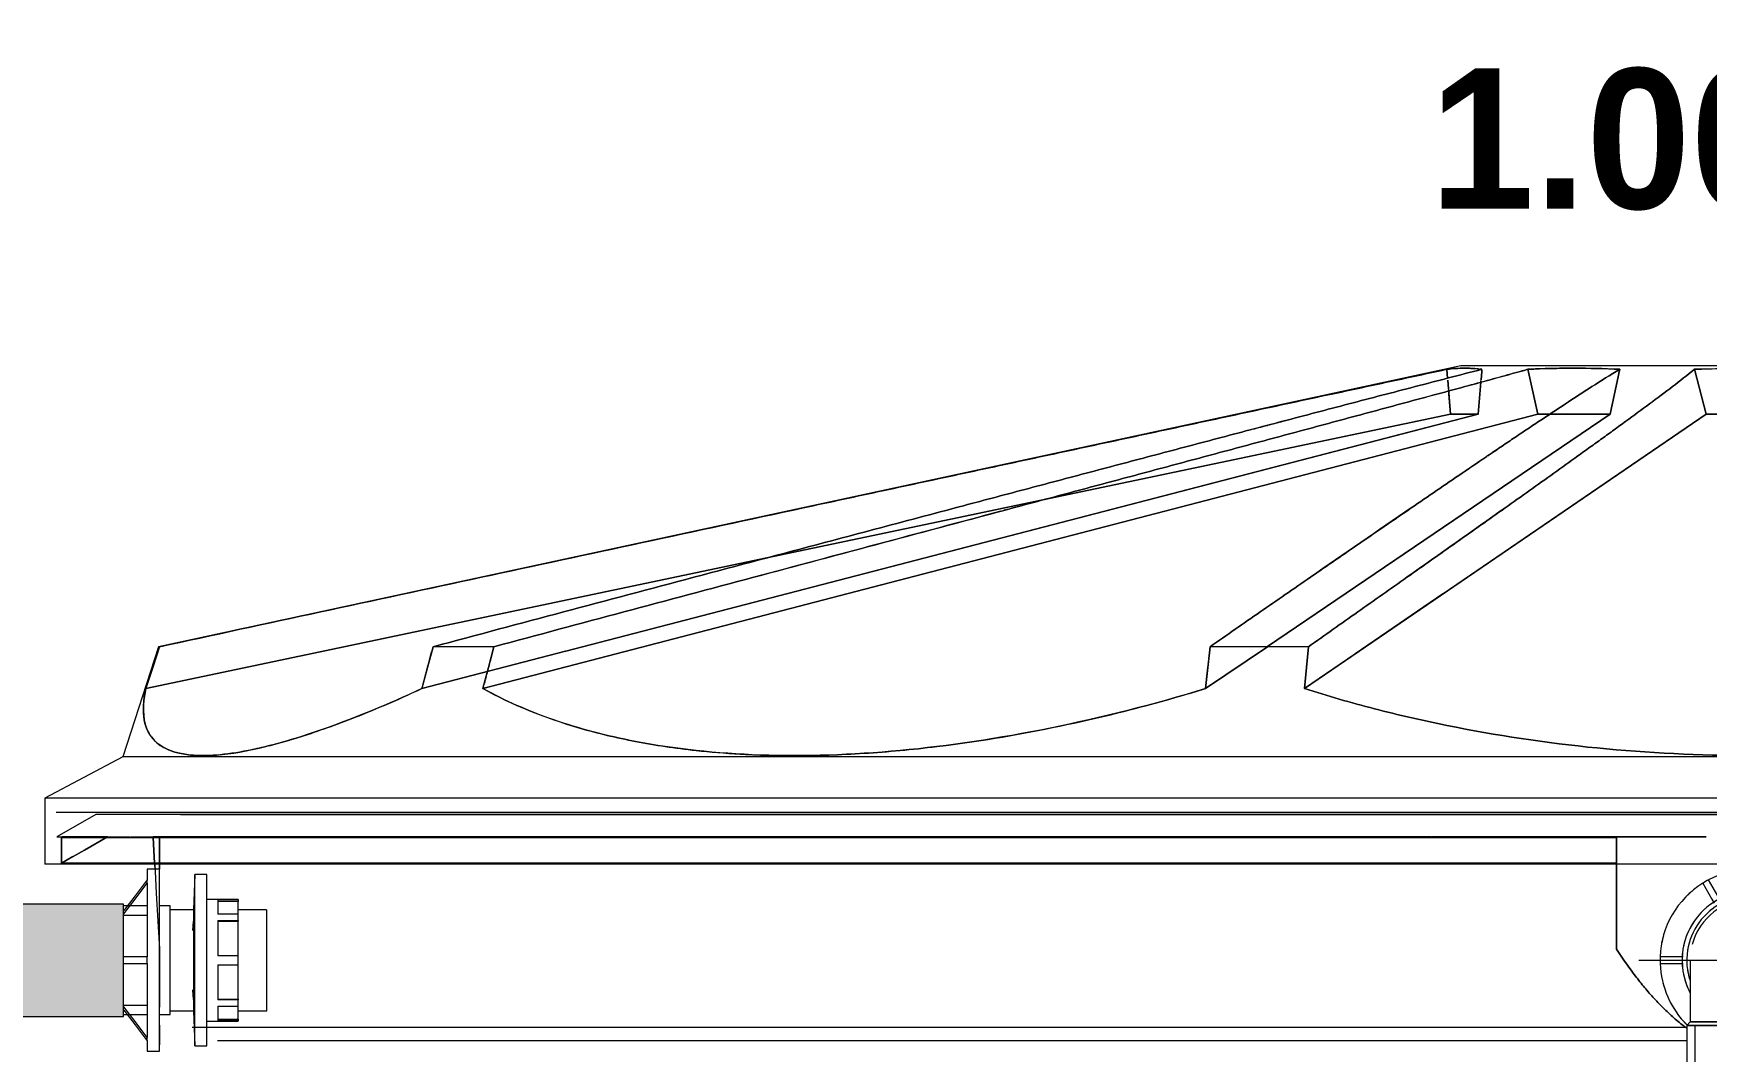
# Model space of a CAD drawing. Header units: metres. Extents: x -0.9 to 62, y -37.3 to 60.
# Drawn here: x 28.898 to 29.643, y 4.464 to 4.918 of the extents above; entities that cross this region are included whole.
import ezdxf

# ---------------------------------------------------------------- set-up
doc = ezdxf.new("R2010")
doc.units = ezdxf.units.M
for name, color, linetype, lineweight in [('G-ANNO-TEXT', 7, 'Continuous', 5), ('P-PIPE', 7, 'Continuous', 5), ('P-PIPE-CNTR', 7, 'Continuous', 5), ('P-SANR-FIXT', 7, 'Continuous', 5)]:
    doc.layers.add(name, color=color, linetype=linetype, lineweight=lineweight)
doc.styles.add('Century Gothic_B_1', font='GOTHICB.TTF', dxfattribs={"height": 0.0625})

# ---------------------------------------------------------------- blocks, each defined once
blk = doc.blocks.new('Joelho 45_90 - Agua Fria_Soldavel - MEP - Tigre - Standard-2081496-CC')
at = {"layer": 'P-PIPE'}
for p, q in [((58.24768, 4.4776), (58.24618, 4.4759)), ((58.24618, 4.4759), (58.27483, 4.4759)), ((58.24618, 4.4759), (58.24618, 4.4559)), ((58.27483, 4.4759), (58.24618, 4.4759)), ((58.27483, 4.4776), (58.24768, 4.4776)), ((58.24768, 4.4776), (58.27483, 4.4776)), ((58.30198, 4.4776), (58.27483, 4.4776)), ((58.27483, 4.4776), (58.30198, 4.4776)), ((58.27483, 4.4759), (58.30348, 4.4759)), ((58.30348, 4.4759), (58.27483, 4.4759)), ((58.30348, 4.4759), (58.30198, 4.4776)), ((58.30348, 4.4559), (58.30348, 4.4759)), ((58.24618, 4.4559), (58.24408, 4.4529)), ((58.24408, 4.4529), (58.24408, 4.4454)), ((58.24408, 4.4529), (58.27483, 4.4529)), ((58.24618, 4.4559), (58.27483, 4.4559)), ((58.27483, 4.4559), (58.30348, 4.4559)), ((58.27483, 4.4529), (58.30558, 4.4529)), ((58.30558, 4.4529), (58.30348, 4.4559)), ((58.30558, 4.4454), (58.30558, 4.4529)), ((58.24408, 4.4454), (58.27483, 4.4454)), ((58.27483, 4.4454), (58.30558, 4.4454))]:
    blk.add_line(p, q, dxfattribs=at)
at = {"layer": 'P-PIPE', "flags": 128}
for points in [[(58.24768, 4.505), (58.24768, 4.50305), (58.24768, 4.49746), (58.24768, 4.48905), (58.24768, 4.479), (58.24768, 4.4776)], [(58.30198, 4.4776), (58.30198, 4.48776), (58.30198, 4.49647), (58.30198, 4.50249), (58.30198, 4.50496), (58.30198, 4.505)]]:
    blk.add_lwpolyline(points, dxfattribs=at)
at = {"layer": 'P-PIPE'}
for radius, start, end in [(0.03075, 90, 207.47489), (0.02865, 90, 198.44896), (0.02865, 90, 198.44896), (0.02715, 90, 165), (0.02715, 90, 165), (0.03075, 113.3065, 126.68327), (0.02865, 107.9767, 113.35378), (0.03075, 90, 108.01852), (0.03075, 332.69357, 90), (0.03075, 71.98148, 90), (0.02865, 341.5844, 90), (0.02865, 341.5844, 90), (0.02715, 45.16211, 90), (0.02715, 45.16211, 90), (0.02865, 66.64622, 72.0233), (0.03075, 53.31673, 66.6935), (0.03075, 131.97351, 168.02056), (0.02865, 126.6457, 132.02157), (0.02865, 47.97843, 53.3543), (0.02715, 15, 45), (0.02715, 15, 45), (0.03075, 11.97944, 48.02649), (0.02865, 167.97496, 173.35326), (0.02865, 6.64674, 12.02504), (0.03075, 173.30854, 186.68532), (0.02865, 186.64518, 192.01984), (0.02865, 347.98016, 353.35482), (0.03075, 353.31468, 6.69146), (0.03075, 191.97499, 207.73555), (0.03075, 332.73591, 348.02501)]:
    blk.add_arc((58.27483, 4.505), radius, start, end, dxfattribs=at)
blk = doc.blocks.new('Caixa d_água de polietileno 1000 a 5000 Litros - Fortlev - 1000 L-3723394-CC')
at = {"layer": 'P-SANR-FIXT', "color": 8, "true_color": 0x808080}
for p, q in [((58.14555, 4.77), (57.56548, 4.64478)), ((58.27483, 4.77), (58.14555, 4.77)), ((58.15769, 4.77), (58.14644, 4.77)), ((58.15907, 4.77), (58.15851, 4.77)), ((58.18896, 4.77), (58.18707, 4.77)), ((58.19529, 4.77), (58.18943, 4.77)), ((58.20513, 4.77), (58.19609, 4.77)), ((58.13931, 4.7684), (58.13964, 4.76443)), ((58.17545, 4.76841), (58.17978, 4.74846)), ((58.24956, 4.76841), (58.2549, 4.74846)), ((57.70996, 4.62611), (58.17978, 4.74846)), ((58.0759, 4.62611), (58.2549, 4.74846)), ((58.17978, 4.74846), (58.18529, 4.74846)), ((58.2549, 4.74846), (58.29477, 4.74846)), ((57.55978, 4.62611), (57.83641, 4.68434)), ((57.56548, 4.64478), (57.54952, 4.59567)), ((57.56585, 4.64478), (57.56548, 4.64478)), ((57.7148, 4.64478), (57.68771, 4.64478)), ((58.07767, 4.64478), (58.03383, 4.64478)), ((57.54952, 4.59567), (57.51483, 4.57723)), ((58.27483, 4.59567), (57.54952, 4.59567)), ((57.51483, 4.57723), (57.51483, 4.54785)), ((58.27483, 4.57723), (57.51483, 4.57723)), ((57.5375, 4.57), (57.52018, 4.56)), ((58.27483, 4.54785), (57.51483, 4.54785))]:
    blk.add_line(p, q, dxfattribs=at)
at = {"layer": 'P-SANR-FIXT', "color": 254, "true_color": 0xd2d2d2}
for p, q in [((58.14644, 4.77), (58.14555, 4.77)), ((58.17638, 4.77), (58.15964, 4.77)), ((58.18432, 4.77), (58.17652, 4.77)), ((58.18569, 4.77), (58.18523, 4.77)), ((58.18707, 4.77), (58.18615, 4.77)), ((58.18943, 4.77), (58.18896, 4.77)), ((58.19579, 4.77), (58.19529, 4.77)), ((58.20567, 4.77), (58.20513, 4.77)), ((58.20837, 4.77), (58.20782, 4.77)), ((58.21001, 4.77), (58.20891, 4.77)), ((58.21277, 4.77), (58.21222, 4.77)), ((58.21389, 4.77), (58.21333, 4.77)), ((58.21557, 4.77), (58.21501, 4.77)), ((58.2742, 4.77), (58.21577, 4.77)), ((58.13971, 4.7636), (58.14096, 4.74846)), ((58.15328, 4.74846), (58.15446, 4.7627)), ((58.15448, 4.763), (58.15452, 4.76346)), ((58.15454, 4.76373), (58.15485, 4.76744)), ((58.15487, 4.76764), (58.15491, 4.76814)), ((58.21203, 4.74846), (58.21578, 4.76575)), ((58.21578, 4.76578), (58.21613, 4.76737)), ((58.21618, 4.7676), (58.21635, 4.76841)), ((58.15328, 4.74846), (57.74683, 4.64277)), ((57.83641, 4.68434), (58.14096, 4.74846)), ((58.21203, 4.74846), (58.0594, 4.64482)), ((58.14096, 4.74846), (58.15328, 4.74846)), ((58.18529, 4.74846), (58.21203, 4.74846)), ((58.05935, 4.64478), (58.03184, 4.62611)), ((57.74665, 4.64273), (57.68273, 4.62611)), ((57.59169, 4.5709), (57.51983, 4.5709)), ((58.27483, 4.57), (57.5375, 4.57)), ((58.27483, 4.5709), (57.59183, 4.5709)), ((58.27483, 4.5709), (57.59183, 4.5709)), ((57.52018, 4.56), (57.52257, 4.56)), ((57.52222, 4.5598), (57.52222, 4.54825)), ((57.52222, 4.5598), (57.97712, 4.5598)), ((57.97723, 4.5598), (58.21483, 4.5598)), ((58.21483, 4.56), (58.25487, 4.56)), ((58.21483, 4.55544), (58.21483, 4.5598)), ((58.21483, 4.54825), (58.21483, 4.55522)), ((57.51979, 4.54785), (57.51483, 4.54785)), ((57.56348, 4.54785), (57.51983, 4.54785)), ((57.5271, 4.54825), (57.52222, 4.54825)), ((57.5377, 4.54825), (57.52721, 4.54825)), ((57.55164, 4.54825), (57.53783, 4.54825)), ((58.27483, 4.54785), (57.53871, 4.54785)), ((57.56694, 4.54825), (57.55186, 4.54825)), ((57.5637, 4.54825), (57.56372, 4.54785)), ((57.56386, 4.54548), (57.56372, 4.54785)), ((57.56583, 4.54785), (57.56583, 4.54555)), ((57.56583, 4.50995), (57.56583, 4.54785)), ((57.58636, 4.54825), (57.56717, 4.54825)), ((58.21483, 4.54825), (57.5866, 4.54825)), ((58.21483, 4.54785), (58.21483, 4.54825)), ((58.21483, 4.54785), (58.21483, 4.50995)), ((58.22942, 4.47503), (57.58043, 4.47503)), ((58.22942, 4.47503), (57.58684, 4.47503)), ((58.24619, 4.47503), (58.22957, 4.47503)), ((58.24619, 4.47503), (58.22957, 4.47503)), ((58.24632, 4.46905), (57.59173, 4.46905))]:
    blk.add_line(p, q, dxfattribs=at)
at = {"layer": 'P-SANR-FIXT', "color": 7, "true_color": 0xefefef}
for p, q in [((58.13964, 4.76443), (58.13931, 4.7684)), ((58.15446, 4.7627), (58.15328, 4.74846)), ((58.15452, 4.76346), (58.15448, 4.763)), ((58.15485, 4.76744), (58.15454, 4.76373)), ((58.15491, 4.76814), (58.15487, 4.76764)), ((58.17978, 4.74846), (58.17545, 4.76841)), ((58.21578, 4.76575), (58.21203, 4.74846)), ((58.21613, 4.76737), (58.21578, 4.76578)), ((58.21635, 4.76841), (58.21618, 4.7676)), ((58.2549, 4.74846), (58.24956, 4.76841)), ((58.17978, 4.74846), (57.70996, 4.62611)), ((58.0594, 4.64482), (58.21203, 4.74846)), ((58.12416, 4.74089), (58.15328, 4.74846)), ((58.2549, 4.74846), (58.13765, 4.66832)), ((58.18529, 4.74846), (58.17978, 4.74846)), ((58.29477, 4.74846), (58.2549, 4.74846)), ((57.74683, 4.64277), (58.12416, 4.74089)), ((57.83641, 4.68434), (57.55978, 4.62611)), ((58.13759, 4.66828), (58.0985, 4.64155)), ((57.56585, 4.64478), (57.56548, 4.64478)), ((57.68711, 4.64253), (57.68771, 4.64478)), ((58.03184, 4.62611), (58.05935, 4.64478)), ((58.03325, 4.63938), (58.03368, 4.6434)), ((58.03369, 4.64353), (58.03383, 4.64478)), ((58.07767, 4.64478), (58.05939, 4.64478)), ((58.07767, 4.64478), (58.07678, 4.63544)), ((57.68273, 4.62611), (57.74665, 4.64273)), ((57.6855, 4.6365), (57.68709, 4.64247)), ((58.03298, 4.63686), (58.03323, 4.63914)), ((58.09827, 4.6414), (58.0759, 4.62611)), ((58.03184, 4.62611), (58.03272, 4.63433)), ((58.07678, 4.63544), (58.0759, 4.62611)), ((57.68273, 4.62611), (57.68288, 4.62667)), ((57.71016, 4.62688), (57.70996, 4.62611)), ((57.56346, 4.59567), (57.54952, 4.59567)), ((57.58801, 4.59567), (57.56346, 4.59567)), ((57.58994, 4.59567), (57.58801, 4.59567)), ((57.60936, 4.59567), (57.5901, 4.59567)), ((57.6994, 4.59567), (57.60954, 4.59567)), ((58.21556, 4.59567), (57.6994, 4.59567)), ((58.2274, 4.59567), (58.21576, 4.59567)), ((58.27483, 4.59567), (58.2274, 4.59567)), ((57.5682, 4.57723), (57.51483, 4.57723)), ((58.27483, 4.57723), (57.5682, 4.57723)), ((57.54381, 4.57), (57.5375, 4.57)), ((57.57501, 4.57), (57.54381, 4.57)), ((57.57515, 4.57), (57.57661, 4.57)), ((57.57665, 4.57), (58.27483, 4.57)), ((57.57665, 4.57), (58.27483, 4.57)), ((57.52018, 4.56), (57.52257, 4.56)), ((57.5224, 4.5599), (57.52257, 4.56)), ((57.53337, 4.56), (57.52257, 4.56)), ((57.52257, 4.56), (57.53337, 4.56)), ((57.54263, 4.56), (57.53352, 4.56)), ((57.53352, 4.56), (57.54263, 4.56)), ((57.54263, 4.56), (57.54304, 4.56)), ((57.54263, 4.56), (57.54304, 4.56)), ((57.54321, 4.56), (57.5528, 4.56)), ((57.54321, 4.56), (57.54741, 4.56)), ((57.54741, 4.56), (57.55281, 4.56)), ((57.5531, 4.56), (57.56289, 4.56)), ((57.55311, 4.56), (57.64885, 4.56)), ((57.56777, 4.56), (57.56305, 4.56)), ((57.56306, 4.5598), (57.56322, 4.5569)), ((57.56323, 4.55677), (57.5637, 4.54825)), ((57.6105, 4.56), (57.56777, 4.56)), ((57.68924, 4.56), (57.6105, 4.56)), ((57.64888, 4.56), (57.70733, 4.56)), ((57.70736, 4.56), (57.68938, 4.56)), ((57.70754, 4.56), (57.78669, 4.56)), ((57.83209, 4.56), (57.70757, 4.56)), ((57.78669, 4.56), (58.21483, 4.56)), ((57.86559, 4.56), (57.83209, 4.56)), ((57.90048, 4.56), (57.86559, 4.56)), ((58.01233, 4.56), (57.90048, 4.56)), ((58.13224, 4.56), (58.01233, 4.56)), ((58.21483, 4.56), (58.13241, 4.56)), ((58.21483, 4.56), (58.25488, 4.56)), ((58.21483, 4.5598), (58.21483, 4.55544)), ((58.21483, 4.55544), (58.21483, 4.5598)), ((58.21483, 4.54825), (58.21483, 4.55522)), ((57.53871, 4.54785), (57.51979, 4.54785)), ((57.52732, 4.55119), (57.52222, 4.54825)), ((57.52222, 4.54825), (57.52732, 4.55119)), ((57.52395, 4.54825), (57.52222, 4.54825)), ((57.52802, 4.54825), (57.52734, 4.54825)), ((57.53032, 4.54825), (57.52812, 4.54825)), ((57.53826, 4.54825), (57.53506, 4.54825)), ((57.53937, 4.54825), (57.5384, 4.54825)), ((57.56344, 4.54785), (57.53871, 4.54785)), ((57.55086, 4.54825), (57.54545, 4.54825)), ((57.5634, 4.54825), (57.55848, 4.54825)), ((57.56372, 4.54785), (57.5637, 4.54825)), ((57.56786, 4.54785), (57.56552, 4.54785)), ((57.56583, 4.54825), (57.56583, 4.54785)), ((57.56583, 4.54785), (57.56583, 4.54825)), ((57.57622, 4.54785), (57.56795, 4.54785)), ((58.21483, 4.54825), (58.21483, 4.54785))]:
    blk.add_line(p, q, dxfattribs=at)
at = {"layer": 'P-SANR-FIXT', "color": 7, "true_color": 0xf9f9f9}
for p, q in [((58.14003, 4.75965), (58.13971, 4.7636)), ((58.14096, 4.74846), (58.14007, 4.75922)), ((58.14096, 4.74846), (57.83641, 4.68434)), ((58.15328, 4.74846), (58.14096, 4.74846)), ((58.18784, 4.74846), (58.18529, 4.74846)), ((58.20397, 4.74846), (58.18792, 4.74846)), ((58.21203, 4.74846), (58.20405, 4.74846)), ((57.57663, 4.57), (57.57501, 4.57)), ((57.78868, 4.57), (57.57665, 4.57)), ((58.17859, 4.57), (57.78868, 4.57)), ((58.27483, 4.57), (58.17859, 4.57)), ((57.52222, 4.5598), (57.5224, 4.5599)), ((57.52222, 4.54825), (57.52222, 4.5598)), ((57.56583, 4.56), (57.56305, 4.56)), ((57.56305, 4.56), (57.56583, 4.56)), ((57.56322, 4.5569), (57.56306, 4.5598)), ((57.5637, 4.54825), (57.56323, 4.55677)), ((57.56776, 4.56), (57.56554, 4.56)), ((57.56571, 4.56), (57.57562, 4.56)), ((57.56583, 4.5598), (57.56583, 4.54825)), ((57.56583, 4.54825), (57.56583, 4.5598)), ((57.57489, 4.56), (57.56777, 4.56)), ((57.57562, 4.56), (57.5749, 4.56)), ((58.21483, 4.5598), (58.21483, 4.55544)), ((58.21483, 4.55522), (58.21483, 4.54825)), ((57.52734, 4.54825), (57.52395, 4.54825)), ((57.53506, 4.54825), (57.53032, 4.54825)), ((57.54545, 4.54825), (57.53937, 4.54825)), ((57.55154, 4.54825), (57.55086, 4.54825)), ((57.55848, 4.54825), (57.55173, 4.54825)), ((57.56552, 4.54785), (57.56348, 4.54785)), ((57.5682, 4.54785), (57.56566, 4.54785)), ((57.57589, 4.54785), (57.56829, 4.54785)), ((57.57613, 4.54825), (57.57408, 4.54825)), ((57.59505, 4.54785), (57.57636, 4.54785)), ((57.62904, 4.54785), (57.59505, 4.54785)), ((57.72055, 4.54785), (57.62923, 4.54785)), ((57.72569, 4.54785), (57.72066, 4.54785)), ((57.75843, 4.54785), (57.72569, 4.54785)), ((57.79311, 4.54785), (57.75843, 4.54785)), ((57.86744, 4.54785), (57.79311, 4.54785)), ((58.07835, 4.54785), (57.86774, 4.54785)), ((58.12333, 4.54785), (58.07835, 4.54785)), ((58.16888, 4.54785), (58.12333, 4.54785)), ((58.18339, 4.54785), (58.16889, 4.54785)), ((58.21483, 4.54785), (58.18362, 4.54785)), ((58.21483, 4.50995), (58.21483, 4.54785)), ((58.27483, 4.54785), (58.21483, 4.54785))]:
    blk.add_line(p, q, dxfattribs=at)
at = {"layer": 'P-SANR-FIXT', "color": 7, "true_color": 0xfcfcfc}
for p, q in [((57.7148, 4.64478), (57.68771, 4.64478)), ((57.7148, 4.64478), (57.71437, 4.64311)), ((58.03973, 4.64478), (58.03383, 4.64478)), ((58.05933, 4.64478), (58.03983, 4.64478)), ((57.71326, 4.63883), (57.71288, 4.63737)), ((57.71431, 4.64289), (57.71328, 4.6389)), ((57.71049, 4.62816), (57.71042, 4.62787)), ((57.71071, 4.62898), (57.71058, 4.6285)), ((57.71092, 4.62979), (57.71079, 4.6293)), ((57.71115, 4.63068), (57.71101, 4.63015)), ((57.71137, 4.63153), (57.71118, 4.63082)), ((57.71178, 4.63313), (57.71153, 4.63218)), ((57.71192, 4.63365), (57.71184, 4.63334)), ((57.52301, 4.5598), (57.52604, 4.5598)), ((57.52607, 4.5598), (57.52705, 4.5598)), ((57.52812, 4.5598), (57.53402, 4.5598)), ((57.53559, 4.5598), (57.54284, 4.5598)), ((57.54477, 4.5598), (57.54643, 4.5598)), ((57.54697, 4.5598), (57.55412, 4.5598)), ((57.55766, 4.5598), (57.56276, 4.5598)), ((57.56289, 4.56), (57.56571, 4.56)), ((57.56554, 4.56), (57.56305, 4.56)), ((57.57562, 4.56), (57.57701, 4.56)), ((57.57684, 4.56), (57.57562, 4.56)), ((57.58095, 4.56), (57.57699, 4.56)), ((57.57716, 4.56), (57.58096, 4.56)), ((57.58099, 4.56), (57.58137, 4.56)), ((57.5814, 4.56), (57.58099, 4.56)), ((57.58142, 4.56), (57.59917, 4.56)), ((57.58442, 4.56), (57.58145, 4.56)), ((57.5963, 4.56), (57.58442, 4.56)), ((57.59926, 4.56), (57.59631, 4.56)), ((57.59924, 4.56), (57.62693, 4.56)), ((57.61049, 4.56), (57.59933, 4.56)), ((57.62696, 4.56), (57.6105, 4.56)), ((57.64564, 4.56), (57.62722, 4.56)), ((57.62739, 4.56), (57.6455, 4.56)), ((57.64569, 4.56), (57.64885, 4.56)), ((57.66646, 4.56), (57.64582, 4.56)), ((57.64887, 4.56), (57.68901, 4.56)), ((57.68923, 4.56), (57.66648, 4.56)), ((57.68914, 4.56), (57.70732, 4.56)), ((57.70735, 4.56), (57.68938, 4.56)), ((57.70753, 4.56), (58.0936, 4.56)), ((57.71427, 4.56), (57.70756, 4.56)), ((57.74109, 4.56), (57.71428, 4.56)), ((57.76973, 4.56), (57.7411, 4.56)), ((57.80009, 4.56), (57.76974, 4.56)), ((57.83208, 4.56), (57.8001, 4.56)), ((57.86558, 4.56), (57.83209, 4.56)), ((57.90047, 4.56), (57.86559, 4.56)), ((57.93665, 4.56), (57.90048, 4.56)), ((57.97398, 4.56), (57.93665, 4.56)), ((58.01233, 4.56), (57.97398, 4.56)), ((58.05158, 4.56), (58.01233, 4.56)), ((58.0916, 4.56), (58.05159, 4.56)), ((58.09362, 4.56), (58.0916, 4.56)), ((58.09383, 4.56), (58.13222, 4.56)), ((58.13224, 4.56), (58.09386, 4.56)), ((58.13239, 4.56), (58.13353, 4.56)), ((58.13355, 4.56), (58.13241, 4.56)), ((58.13374, 4.56), (58.21483, 4.56)), ((58.17336, 4.56), (58.13376, 4.56)), ((58.21483, 4.56), (58.17336, 4.56)), ((58.21483, 4.56), (58.25487, 4.56)), ((58.25488, 4.56), (58.21483, 4.56)), ((58.21483, 4.56), (58.24481, 4.56)), ((58.24481, 4.56), (58.25487, 4.56)), ((57.56537, 4.54825), (57.5634, 4.54825)), ((57.56566, 4.54785), (57.56344, 4.54785)), ((57.56774, 4.54825), (57.56554, 4.54825)), ((57.57408, 4.54825), (57.56805, 4.54825)), ((57.62919, 4.54785), (57.57605, 4.54785)), ((57.58205, 4.54825), (57.57613, 4.54825)), ((57.60158, 4.54825), (57.59222, 4.54825)), ((57.62335, 4.54825), (57.61283, 4.54825)), ((57.72071, 4.54785), (57.62939, 4.54785)), ((57.64721, 4.54825), (57.63583, 4.54825)), ((57.67385, 4.54825), (57.66128, 4.54825)), ((57.70239, 4.54825), (57.68874, 4.54825)), ((57.72049, 4.54825), (57.71833, 4.54825)), ((57.73336, 4.54825), (57.72061, 4.54825)), ((57.86747, 4.54785), (57.72082, 4.54785)), ((57.76555, 4.54825), (57.74952, 4.54825)), ((57.79996, 4.54825), (57.78359, 4.54825)), ((57.83608, 4.54825), (57.81824, 4.54825)), ((57.86725, 4.54825), (57.85599, 4.54825)), ((57.87378, 4.54825), (57.86745, 4.54825)), ((58.03998, 4.54785), (57.86777, 4.54785)), ((57.91292, 4.54825), (57.89455, 4.54825)), ((57.95336, 4.54825), (57.93461, 4.54825)), ((57.99501, 4.54825), (57.977, 4.54825)), ((58.03757, 4.54825), (58.01549, 4.54825)), ((58.16886, 4.54785), (58.03998, 4.54785)), ((58.08102, 4.54825), (58.06193, 4.54825)), ((58.12518, 4.54825), (58.10681, 4.54825)), ((58.16904, 4.54825), (58.1537, 4.54825)), ((58.18343, 4.54785), (58.16887, 4.54785)), ((58.21483, 4.54825), (58.17441, 4.54825)), ((58.27483, 4.54785), (58.18366, 4.54785)), ((58.21483, 4.54785), (58.21483, 4.54825)), ((58.21483, 4.54825), (58.21483, 4.54785)), ((58.21483, 4.54785), (58.21483, 4.54825))]:
    blk.add_line(p, q, dxfattribs=at)
at = {"layer": 'P-SANR-FIXT', "color": 7, "true_color": 0xfdfdfd}
for p, q in [((57.52248, 4.5598), (57.52301, 4.5598)), ((57.52705, 4.5598), (57.52812, 4.5598)), ((57.53402, 4.5598), (57.53439, 4.5598)), ((57.53447, 4.5598), (57.53559, 4.5598)), ((57.54284, 4.5598), (57.54477, 4.5598)), ((57.55431, 4.5598), (57.55766, 4.5598)), ((57.56553, 4.5598), (57.56749, 4.5598)), ((57.56754, 4.5598), (57.56798, 4.5598)), ((57.57316, 4.5598), (57.57473, 4.5598)), ((57.57475, 4.5598), (57.57552, 4.5598)), ((58.24481, 4.56), (58.21483, 4.56)), ((58.21483, 4.55544), (58.21483, 4.5598)), ((58.21483, 4.55544), (58.21483, 4.5598)), ((58.21483, 4.5598), (58.21483, 4.55544)), ((58.21483, 4.54825), (58.21483, 4.55522)), ((58.21483, 4.55522), (58.21483, 4.54825)), ((58.25488, 4.56), (58.24481, 4.56)), ((57.58676, 4.54825), (57.58205, 4.54825)), ((57.59222, 4.54825), (57.58704, 4.54825)), ((57.61283, 4.54825), (57.60158, 4.54825)), ((57.62566, 4.54825), (57.62335, 4.54825)), ((57.62927, 4.54825), (57.62595, 4.54825)), ((57.63583, 4.54825), (57.62945, 4.54825)), ((57.66128, 4.54825), (57.64721, 4.54825)), ((57.6884, 4.54825), (57.67385, 4.54825)), ((57.71833, 4.54825), (57.70239, 4.54825)), ((57.74097, 4.54825), (57.73336, 4.54825)), ((57.74952, 4.54825), (57.74119, 4.54825)), ((57.78359, 4.54825), (57.76555, 4.54825)), ((57.81824, 4.54825), (57.79996, 4.54825)), ((57.85599, 4.54825), (57.83608, 4.54825)), ((57.89455, 4.54825), (57.87378, 4.54825)), ((57.93461, 4.54825), (57.91292, 4.54825)), ((57.977, 4.54825), (57.95336, 4.54825)), ((58.01549, 4.54825), (57.99501, 4.54825)), ((58.06193, 4.54825), (58.03757, 4.54825)), ((58.08365, 4.54825), (58.08102, 4.54825)), ((58.09379, 4.54825), (58.08365, 4.54825)), ((58.10681, 4.54825), (58.094, 4.54825)), ((58.1537, 4.54825), (58.12518, 4.54825)), ((58.17045, 4.54825), (58.1691, 4.54825)), ((58.17422, 4.54825), (58.1707, 4.54825)), ((58.21483, 4.54825), (58.21483, 4.54785))]:
    blk.add_line(p, q, dxfattribs=at)
at = {"layer": 'P-SANR-FIXT', "color": 7, "true_color": 0xfefefe}
for p, q in [((57.56276, 4.5598), (57.56379, 4.5598)), ((57.564, 4.5598), (57.56553, 4.5598)), ((57.56798, 4.5598), (57.57316, 4.5598)), ((57.57552, 4.5598), (57.57607, 4.5598)), ((57.57631, 4.5598), (57.57681, 4.5598)), ((57.57696, 4.5598), (57.58071, 4.5598)), ((57.58092, 4.5598), (57.58419, 4.5598)), ((57.58419, 4.5598), (57.58914, 4.5598)), ((57.58935, 4.5598), (57.59109, 4.5598)), ((57.59122, 4.5598), (57.59602, 4.5598)), ((57.59605, 4.5598), (57.60309, 4.5598)), ((57.60309, 4.5598), (57.61042, 4.5598)), ((57.61045, 4.5598), (57.61178, 4.5598)), ((57.61178, 4.5598), (57.623, 4.5598)), ((57.623, 4.5598), (57.62678, 4.5598)), ((57.6273, 4.5598), (57.63479, 4.5598)), ((57.63479, 4.5598), (57.64537, 4.5598)), ((57.64554, 4.5598), (57.64758, 4.5598)), ((57.64758, 4.5598), (57.64876, 4.5598)), ((57.64885, 4.5598), (57.65983, 4.5598)), ((57.65983, 4.5598), (57.66621, 4.5598)), ((57.66625, 4.5598), (57.6737, 4.5598)), ((57.6737, 4.5598), (57.682, 4.5598)), ((57.682, 4.5598), (57.68784, 4.5598)), ((57.68784, 4.5598), (57.68905, 4.5598)), ((57.68923, 4.5598), (57.70212, 4.5598)), ((57.70212, 4.5598), (57.71029, 4.5598)), ((57.71051, 4.5598), (57.71417, 4.5598)), ((57.71423, 4.5598), (57.71718, 4.5598)), ((57.71718, 4.5598), (57.73271, 4.5598)), ((57.73271, 4.5598), (57.74084, 4.5598)), ((57.74116, 4.5598), (57.74904, 4.5598)), ((57.74904, 4.5598), (57.76534, 4.5598)), ((57.76534, 4.5598), (57.77328, 4.5598)), ((57.77328, 4.5598), (57.78388, 4.5598)), ((57.78388, 4.5598), (57.78554, 4.5598)), ((57.78573, 4.5598), (57.79991, 4.5598)), ((57.79998, 4.5598), (57.81925, 4.5598)), ((57.81933, 4.5598), (57.83188, 4.5598)), ((57.83195, 4.5598), (57.83664, 4.5598)), ((57.83664, 4.5598), (57.84298, 4.5598)), ((57.84298, 4.5598), (57.85608, 4.5598)), ((57.85608, 4.5598), (57.86537, 4.5598)), ((57.86545, 4.5598), (57.87467, 4.5598)), ((57.87467, 4.5598), (57.89184, 4.5598)), ((57.89184, 4.5598), (57.90028, 4.5598)), ((57.90036, 4.5598), (57.91411, 4.5598)), ((57.91411, 4.5598), (57.93379, 4.5598)), ((57.93379, 4.5598), (57.93648, 4.5598)), ((57.93656, 4.5598), (57.95481, 4.5598)), ((57.95481, 4.5598), (57.96533, 4.5598)), ((57.96555, 4.5598), (57.97127, 4.5598)), ((57.97127, 4.5598), (57.97384, 4.5598)), ((57.97392, 4.5598), (57.977, 4.5598)), ((57.9771, 4.5598), (57.99664, 4.5598)), ((57.99664, 4.5598), (58.00723, 4.5598)), ((58.00723, 4.5598), (58.01223, 4.5598)), ((58.01232, 4.5598), (58.03997, 4.5598)), ((58.03997, 4.5598), (58.04104, 4.5598)), ((58.04104, 4.5598), (58.0455, 4.5598)), ((58.04551, 4.5598), (58.05152, 4.5598)), ((58.05161, 4.5598), (58.09379, 4.5598)), ((58.09384, 4.5598), (58.1134, 4.5598)), ((58.1134, 4.5598), (58.12798, 4.5598)), ((58.12798, 4.5598), (58.13215, 4.5598)), ((58.1324, 4.5598), (58.13359, 4.5598)), ((58.13366, 4.5598), (58.16036, 4.5598)), ((58.16036, 4.5598), (58.17202, 4.5598)), ((58.17202, 4.5598), (58.17329, 4.5598)), ((58.17369, 4.5598), (58.21483, 4.5598)), ((58.21483, 4.5598), (58.21483, 4.55544)), ((58.21483, 4.55544), (58.21483, 4.5598)), ((58.21483, 4.5598), (58.21483, 4.55544)), ((58.21483, 4.55522), (58.21483, 4.54825)), ((58.21483, 4.54825), (58.21483, 4.55522)), ((58.21483, 4.55522), (58.21483, 4.54825))]:
    blk.add_line(p, q, dxfattribs=at)
at = {"layer": 'P-SANR-FIXT', "color": 8, "true_color": 0x808080, "flags": 128}
for points in [[(57.55978, 4.62611), (57.56282, 4.63544), (57.56585, 4.64478)], [(57.68771, 4.64478), (57.68522, 4.63544), (57.68273, 4.62611)], [(57.70996, 4.62611), (57.71238, 4.63544), (57.7148, 4.64478)], [(58.03383, 4.64478), (58.03283, 4.63544), (58.03184, 4.62611)], [(58.0759, 4.62611), (58.07678, 4.63544), (58.07767, 4.64478)], [(57.56372, 4.54785), (57.56444, 4.53498), (57.56583, 4.50995)], [(58.21483, 4.50995), (58.21483, 4.53498), (58.21483, 4.54785)]]:
    blk.add_lwpolyline(points, dxfattribs=at)
at = {"layer": 'P-SANR-FIXT', "color": 7, "true_color": 0xefefef, "flags": 128}
for points in [[(57.56585, 4.64478), (57.56282, 4.63544), (57.55978, 4.62611)], [(57.68296, 4.62697), (57.68522, 4.63544), (57.68545, 4.63632)], [(58.03273, 4.63444), (58.03283, 4.63544), (58.03296, 4.63661)], [(57.54263, 4.56), (57.53243, 4.55413), (57.52743, 4.55125)], [(57.52743, 4.55125), (57.53243, 4.55413), (57.54263, 4.56)], [(58.21483, 4.55522), (58.21483, 4.55413), (58.21483, 4.54825)]]:
    blk.add_lwpolyline(points, dxfattribs=at)
at = {"layer": 'P-SANR-FIXT', "color": 7, "true_color": 0xfcfcfc, "flags": 128}
blk.add_lwpolyline([(57.71281, 4.63709), (57.71238, 4.63544), (57.71193, 4.6337)], dxfattribs=at)
at = {"layer": 'P-SANR-FIXT', "color": 254, "true_color": 0xd2d2d2, "flags": 128}
for points in [[(57.52257, 4.56), (57.5224, 4.5599), (57.52222, 4.5598)], [(58.21483, 4.5598), (58.21483, 4.5599), (58.21483, 4.56)]]:
    blk.add_lwpolyline(points, dxfattribs=at)
at = {"layer": 'P-SANR-FIXT', "color": 7, "true_color": 0xfefefe, "flags": 128}
blk.add_lwpolyline([(58.21483, 4.56), (58.21483, 4.5599), (58.21483, 4.5598)], dxfattribs=at)
at = {"layer": 'P-SANR-FIXT', "color": 7, "true_color": 0xfdfdfd, "flags": 128}
blk.add_lwpolyline([(58.21483, 4.54825), (58.21483, 4.55413), (58.21483, 4.55522)], dxfattribs=at)
at = {"layer": 'P-SANR-FIXT', "color": 7, "true_color": 0xf9f9f9, "flags": 128}
blk.add_lwpolyline([(58.21483, 4.54785), (58.21483, 4.53498), (58.21483, 4.50995)], dxfattribs=at)
at = {"layer": 'P-SANR-FIXT', "color": 8, "true_color": 0x808080}
for points, knots in [([(57.56585, 4.64478), (57.58975, 4.64994), (57.63754, 4.66025), (57.70922, 4.67572), (57.78091, 4.69118), (57.84065, 4.70406), (57.88845, 4.71437), (57.9243, 4.7221), (57.95417, 4.72854), (57.97807, 4.73369), (57.99599, 4.73755), (58.01392, 4.74141), (58.03783, 4.74656), (58.06771, 4.753), (58.10354, 4.76071), (58.1274, 4.76584), (58.13931, 4.76841)], [0, 0, 0, 0, 0.125, 0.25, 0.375, 0.5, 0.5625, 0.625, 0.6875, 0.71875, 0.75, 0.78125, 0.8125, 0.875, 0.9375, 1, 1, 1, 1]), ([(58.15493, 4.76841), (58.14493, 4.76584), (58.12509, 4.76071), (58.09569, 4.753), (58.07122, 4.74656), (58.05164, 4.74141), (58.03701, 4.73755), (58.02242, 4.73369), (58.00293, 4.72854), (57.9786, 4.7221), (57.94946, 4.71437), (57.89118, 4.69891), (57.82333, 4.68087), (57.74581, 4.66025), (57.70709, 4.64994), (57.68771, 4.64478)], [0, 0, 0, 0, 0.0625, 0.125, 0.1875, 0.21875, 0.25, 0.28125, 0.3125, 0.375, 0.4375, 0.5, 0.75, 0.875, 1, 1, 1, 1]), ([(57.7148, 4.64478), (57.73409, 4.64994), (57.77269, 4.66025), (57.83054, 4.67572), (57.88838, 4.69118), (57.93654, 4.70406), (57.97502, 4.71437), (58.00389, 4.7221), (58.0279, 4.72854), (58.04707, 4.73369), (58.06148, 4.73755), (58.07586, 4.74141), (58.09496, 4.74656), (58.11884, 4.753), (58.14742, 4.76071), (58.16618, 4.76584), (58.17545, 4.76841)], [0, 0, 0, 0, 0.125, 0.25, 0.375, 0.5, 0.5625, 0.625, 0.6875, 0.71875, 0.75, 0.78125, 0.8125, 0.875, 0.9375, 1, 1, 1, 1]), ([(58.21635, 4.76841), (58.21209, 4.76584), (58.20384, 4.76071), (58.1921, 4.753), (58.18239, 4.74656), (58.17462, 4.74141), (58.16888, 4.73755), (58.16318, 4.73369), (58.15554, 4.72854), (58.14605, 4.7221), (58.13475, 4.71437), (58.11215, 4.69891), (58.086, 4.68087), (58.05615, 4.66025), (58.04129, 4.64994), (58.03383, 4.64478)], [0, 0, 0, 0, 0.0625, 0.125, 0.1875, 0.21875, 0.25, 0.28125, 0.3125, 0.375, 0.4375, 0.5, 0.75, 0.875, 1, 1, 1, 1]), ([(58.07767, 4.64478), (58.08497, 4.64994), (58.09964, 4.66025), (58.12157, 4.67572), (58.14346, 4.69118), (58.16165, 4.70406), (58.17612, 4.71437), (58.18697, 4.7221), (58.19594, 4.72854), (58.20307, 4.73369), (58.20846, 4.73755), (58.2138, 4.74141), (58.2208, 4.74656), (58.22956, 4.753), (58.23996, 4.76071), (58.24646, 4.76584), (58.24956, 4.76841)], [0, 0, 0, 0, 0.125, 0.25, 0.375, 0.5, 0.5625, 0.625, 0.6875, 0.71875, 0.75, 0.78125, 0.8125, 0.875, 0.9375, 1, 1, 1, 1]), ([(57.60533, 4.59851), (57.5952, 4.5965), (57.57802, 4.59515), (57.56365, 4.6007), (57.55814, 4.61148), (57.55863, 4.62077), (57.55978, 4.62611)], [0.3636364, 0.3636364, 0.3636364, 0.3636364, 0.5454545, 0.7272727, 0.8636364, 1, 1, 1, 1]), ([(57.68273, 4.62611), (57.6674, 4.61899), (57.64242, 4.60869), (57.62144, 4.60229), (57.61329, 4.60028)], [0, 0, 0, 0, 0.1818182, 0.3177841, 0.3177841, 0.3177841, 0.3177841]), ([(58.03184, 4.62611), (58.00858, 4.61899), (57.96217, 4.60721), (57.89501, 4.59717), (57.83251, 4.59515), (57.78127, 4.6007), (57.74062, 4.61148), (57.7196, 4.62077), (57.70996, 4.62611)], [0, 0, 0, 0, 0.181818, 0.363636, 0.545455, 0.727273, 0.863636, 1, 1, 1, 1]), ([(58.27483, 4.59625), (58.25186, 4.59625), (58.20595, 4.59851), (58.15001, 4.60691), (58.10689, 4.61687), (58.0861, 4.62286), (58.0759, 4.62611)], [0, 0, 0, 0, 0.333333, 0.666667, 0.833333, 1, 1, 1, 1]), ([(57.56583, 4.47015), (57.56583, 4.47032), (57.56583, 4.47115), (57.56583, 4.47238), (57.56583, 4.47385), (57.56583, 4.47496), (57.56583, 4.47612), (57.56583, 4.47773), (57.56583, 4.47987), (57.56583, 4.48256), (57.56583, 4.48532), (57.56583, 4.48816), (57.56583, 4.49209), (57.56583, 4.49921), (57.56583, 4.50556), (57.56583, 4.50995)], [0.6431955, 0.6431955, 0.6431955, 0.6431955, 0.65, 0.675, 0.6875, 0.7, 0.7125, 0.725, 0.75, 0.775, 0.8, 0.825, 0.85, 0.9, 1, 1, 1, 1]), ([(58.21483, 4.50995), (58.21721, 4.5063), (58.22097, 4.50097), (58.22565, 4.49496), (58.22843, 4.4916), (58.23058, 4.48915), (58.23278, 4.48674), (58.23505, 4.48437), (58.23737, 4.48208), (58.23978, 4.47988), (58.24227, 4.47776), (58.24437, 4.47608), (58.24564, 4.47511), (58.24605, 4.47481)], [0, 0, 0, 0, 0.1666667, 0.25, 0.2916667, 0.3333333, 0.375, 0.4166667, 0.4583333, 0.5, 0.5416667, 0.5833333, 0.6026166, 0.6026166, 0.6026166, 0.6026166]), ([(57.56583, 4.4665), (57.56583, 4.46656), (57.56583, 4.46681), (57.56583, 4.4675), (57.56583, 4.46829), (57.56583, 4.46889), (57.56583, 4.46893)], [0.5840903, 0.5840903, 0.5840903, 0.5840903, 0.5875, 0.6, 0.625, 0.62643951, 0.62643951, 0.62643951, 0.62643951])]:
    blk.add_open_spline(points, degree=3, knots=knots, dxfattribs=at)
at = {"layer": 'P-SANR-FIXT', "color": 7, "true_color": 0xfcfcfc}
for points, knots in [([(58.15466, 4.7627), (58.15223, 4.76203), (58.14036, 4.7588), (58.11884, 4.753), (58.09496, 4.74656), (58.07586, 4.74141), (58.06148, 4.73755), (58.04707, 4.73369), (58.0279, 4.72854), (58.00389, 4.7221), (57.97502, 4.71437), (57.95402, 4.70874), (57.94263, 4.70569), (57.94086, 4.70522)], [0.0463455, 0.0463455, 0.0463455, 0.0463455, 0.0625, 0.125, 0.1875, 0.21875, 0.25, 0.28125, 0.3125, 0.375, 0.4375, 0.5, 0.5114611, 0.5114611, 0.5114611, 0.5114611]), ([(57.94069, 4.70518), (57.90401, 4.69536), (57.848, 4.68038), (57.77269, 4.66025), (57.73409, 4.64994), (57.7148, 4.64478)], [0.5118355, 0.5118355, 0.5118355, 0.5118355, 0.75, 0.875, 1, 1, 1, 1]), ([(57.864, 4.5965), (57.88475, 4.59717), (57.92271, 4.6007), (57.97958, 4.61148), (58.01439, 4.62077), (58.03184, 4.62611)], [0.5454545, 0.5454545, 0.5454545, 0.5454545, 0.7272727, 0.8636364, 1, 1, 1, 1])]:
    blk.add_open_spline(points, degree=3, knots=knots, dxfattribs=at)
at = {"layer": 'P-SANR-FIXT', "color": 7, "true_color": 0xefefef}
for points, knots in [([(58.05953, 4.74349), (58.0618, 4.74408), (58.07385, 4.74725), (58.09569, 4.753), (58.12509, 4.76071), (58.14493, 4.76584), (58.15493, 4.76841)], [0.7980311, 0.7980311, 0.7980311, 0.7980311, 0.8125, 0.875, 0.9375, 1, 1, 1, 1]), ([(58.16888, 4.73755), (58.17079, 4.73884), (58.17462, 4.74141), (58.18239, 4.74656), (58.1921, 4.753), (58.20384, 4.76071), (58.21209, 4.76584), (58.21635, 4.76841)], [0.75, 0.75, 0.75, 0.75, 0.78125, 0.8125, 0.875, 0.9375, 1, 1, 1, 1]), ([(58.0677, 4.75299), (58.05575, 4.75042), (58.03783, 4.74656), (58.01392, 4.74141), (57.99599, 4.73755), (57.97807, 4.73369), (57.95417, 4.72854), (57.9243, 4.7221), (57.88845, 4.71437), (57.84065, 4.70406), (57.80481, 4.69633), (57.78091, 4.69118)], [0.125, 0.125, 0.125, 0.125, 0.1875, 0.21875, 0.25, 0.28125, 0.3125, 0.375, 0.4375, 0.5, 0.625, 0.625, 0.625, 0.625]), ([(58.22954, 4.75299), (58.22606, 4.75042), (58.2208, 4.74656), (58.2138, 4.74141), (58.20846, 4.73755), (58.20307, 4.73369), (58.19594, 4.72854), (58.18697, 4.7221), (58.17612, 4.71437), (58.15441, 4.69891), (58.12887, 4.68087), (58.09964, 4.66025), (58.08497, 4.64994), (58.07767, 4.64478)], [0.125, 0.125, 0.125, 0.125, 0.1875, 0.21875, 0.25, 0.28125, 0.3125, 0.375, 0.4375, 0.5, 0.75, 0.875, 1, 1, 1, 1]), ([(57.92032, 4.70664), (57.93003, 4.70922), (57.94946, 4.71437), (57.9786, 4.7221), (58.00293, 4.72854), (58.02242, 4.73369), (58.03701, 4.73755), (58.04933, 4.7408), (58.05679, 4.74277), (58.05937, 4.74344)], [0.5, 0.5, 0.5, 0.5, 0.5625, 0.625, 0.6875, 0.71875, 0.75, 0.78125, 0.7976856, 0.7976856, 0.7976856, 0.7976856]), ([(58.15759, 4.72991), (58.15945, 4.73117), (58.16323, 4.73372), (58.16698, 4.73626), (58.16888, 4.73755)], [0.68823649, 0.68823649, 0.68823649, 0.68823649, 0.71875, 0.75, 0.75, 0.75, 0.75]), ([(58.11191, 4.69871), (58.11575, 4.70135), (58.12335, 4.70657), (58.13475, 4.71437), (58.14229, 4.71952), (58.14607, 4.7221)], [0.4358906, 0.4358906, 0.4358906, 0.4358906, 0.5, 0.5625, 0.625, 0.625, 0.625, 0.625]), ([(58.03383, 4.64478), (58.04129, 4.64994), (58.05615, 4.66025), (58.07853, 4.67572), (58.09704, 4.68848), (58.1081, 4.69609), (58.11167, 4.69855)], [0, 0, 0, 0, 0.125, 0.25, 0.375, 0.4345831, 0.4345831, 0.4345831, 0.4345831]), ([(57.55978, 4.62611), (57.55825, 4.61899), (57.55837, 4.61015), (57.56233, 4.60418), (57.56407, 4.60252)], [0, 0, 0, 0, 0.1818182, 0.2727273, 0.2727273, 0.2727273, 0.2727273]), ([(57.62623, 4.60387), (57.63367, 4.60615), (57.65129, 4.61228), (57.67123, 4.62077), (57.68273, 4.62611)], [0.750754, 0.750754, 0.750754, 0.750754, 0.8636364, 1, 1, 1, 1]), ([(57.89579, 4.59851), (57.90659, 4.59951), (57.93408, 4.60285), (57.97581, 4.61077), (58.00671, 4.61875), (58.02028, 4.62267)], [0.6363636, 0.6363636, 0.6363636, 0.6363636, 0.7272727, 0.8636364, 0.9698658, 0.9698658, 0.9698658, 0.9698658]), ([(58.0759, 4.62611), (58.0861, 4.62286), (58.10689, 4.61687), (58.15001, 4.60691), (58.20595, 4.59851), (58.25186, 4.59625), (58.27483, 4.59625)], [0, 0, 0, 0, 0.166667, 0.333333, 0.666667, 1, 1, 1, 1]), ([(57.56407, 4.60252), (57.56582, 4.60085), (57.57235, 4.59684), (57.58797, 4.59532), (57.6051, 4.59827), (57.61329, 4.60028)], [0.2727273, 0.2727273, 0.2727273, 0.2727273, 0.3636364, 0.5454545, 0.6822159, 0.6822159, 0.6822159, 0.6822159]), ([(57.56583, 4.47495), (57.56583, 4.47457), (57.56583, 4.47383), (57.56583, 4.47236), (57.56583, 4.47062), (57.56583, 4.46875), (57.56583, 4.46774), (57.56583, 4.46729)], [0.3, 0.3, 0.3, 0.3, 0.3125, 0.325, 0.35, 0.375, 0.4, 0.4, 0.4, 0.4])]:
    blk.add_open_spline(points, degree=3, knots=knots, dxfattribs=at)
for points in [[(58.13931, 4.76841), (58.1274, 4.76584), (58.10354, 4.76071), (58.07965, 4.75557), (58.0677, 4.75299)], [(58.17545, 4.76841), (58.16858, 4.76651), (58.16164, 4.7646), (58.15466, 4.7627)], [(58.17641, 4.76846), (58.17609, 4.76844), (58.17577, 4.76843), (58.17545, 4.76841)], [(58.19369, 4.76891), (58.18804, 4.76888), (58.18239, 4.76874), (58.17673, 4.76847)], [(58.19624, 4.76892), (58.19613, 4.76892), (58.19603, 4.76892), (58.19593, 4.76892)], [(58.21572, 4.76844), (58.20923, 4.76876), (58.20274, 4.76892), (58.19625, 4.76892)], [(58.21635, 4.76841), (58.21616, 4.76842), (58.21597, 4.76843), (58.21578, 4.76844)], [(58.24956, 4.76841), (58.24646, 4.76584), (58.23996, 4.76071), (58.23303, 4.75557), (58.22954, 4.75299)], [(58.25469, 4.7686), (58.25298, 4.76854), (58.25127, 4.76848), (58.24956, 4.76841)], [(58.14607, 4.7221), (58.14974, 4.7246), (58.15342, 4.7271), (58.15712, 4.7296)], [(57.86212, 4.69118), (57.88151, 4.69633), (57.90091, 4.70149), (57.92032, 4.70664)], [(57.74582, 4.66025), (57.76519, 4.6654), (57.80395, 4.67572), (57.84272, 4.68602), (57.86212, 4.69118)], [(57.63754, 4.66025), (57.61364, 4.65509), (57.58975, 4.64994), (57.56585, 4.64478)], [(57.68771, 4.64478), (57.70709, 4.64994), (57.72645, 4.65509), (57.74582, 4.66025)], [(57.70996, 4.62611), (57.72281, 4.61899), (57.73722, 4.6131), (57.7531, 4.60848)], [(58.02047, 4.62272), (58.02426, 4.62382), (58.02805, 4.62495), (58.03184, 4.62611)], [(57.7531, 4.60848), (57.76103, 4.60617), (57.76933, 4.60418), (57.77797, 4.60252)], [(57.62166, 4.60251), (57.62241, 4.60273), (57.62317, 4.60295), (57.62394, 4.60318)], [(57.62413, 4.60324), (57.62482, 4.60344), (57.62552, 4.60365), (57.62622, 4.60387)], [(57.77797, 4.60252), (57.78661, 4.60085), (57.79558, 4.59951), (57.80487, 4.59851)], [(57.80487, 4.59851), (57.81125, 4.59782), (57.81778, 4.59729), (57.82445, 4.59691)], [(57.864, 4.5965), (57.87437, 4.59683), (57.88498, 4.5975), (57.89579, 4.59851)], [(57.82465, 4.5969), (57.82761, 4.59673), (57.8306, 4.5966), (57.83361, 4.5965)], [(57.83361, 4.5965), (57.84348, 4.59616), (57.85362, 4.59616), (57.864, 4.5965)], [(57.56583, 4.47611), (57.56583, 4.47571), (57.56583, 4.47533), (57.56583, 4.47495)]]:
    blk.add_open_spline(points, degree=3, dxfattribs=at)
at = {"layer": 'P-SANR-FIXT', "color": 8, "true_color": 0x808080}
for points in [[(58.13931, 4.76841), (58.14192, 4.76875), (58.14713, 4.76909), (58.15233, 4.76875), (58.15493, 4.76841)], [(58.17545, 4.76841), (58.18228, 4.76875), (58.19593, 4.76909), (58.20955, 4.76875), (58.21635, 4.76841)], [(58.24956, 4.76841), (58.25377, 4.76858), (58.26219, 4.76883), (58.27062, 4.76892), (58.27483, 4.76892)], [(57.56583, 4.46431), (57.56583, 4.46431), (57.56583, 4.46434), (57.56583, 4.46438)]]:
    blk.add_open_spline(points, degree=3, dxfattribs=at)
at = {"layer": 'P-SANR-FIXT', "color": 254, "true_color": 0xd2d2d2}
blk.add_open_spline([(58.14957, 4.76887), (58.14876, 4.7689), (58.14536, 4.76897), (58.14196, 4.76875), (58.13937, 4.76842)], degree=3, knots=[-0.65625, -0.65625, -0.65625, -0.65625, -0.5, -0.0041853, -0.0041853, -0.0041853, -0.0041853], dxfattribs=at)
for points in [[(58.15103, 4.76879), (58.15063, 4.76882), (58.15022, 4.76884), (58.14981, 4.76886)], [(58.15225, 4.7687), (58.15193, 4.76873), (58.1516, 4.76875), (58.15128, 4.76878)], [(58.15347, 4.76858), (58.15315, 4.76862), (58.15282, 4.76865), (58.1525, 4.76868)], [(58.15469, 4.76844), (58.15444, 4.76847), (58.1542, 4.7685), (58.15396, 4.76853)], [(58.19593, 4.76892), (58.19518, 4.76892), (58.19443, 4.76892), (58.19369, 4.76891)], [(57.78091, 4.69118), (57.75702, 4.68602), (57.70922, 4.67572), (57.66143, 4.6654), (57.63754, 4.66025)], [(57.61329, 4.60028), (57.61054, 4.59961), (57.60789, 4.59902), (57.60533, 4.59851)], [(57.61329, 4.60028), (57.61599, 4.60094), (57.61878, 4.60169), (57.62166, 4.60251)], [(57.56583, 4.46893), (57.56583, 4.46931), (57.56583, 4.46972), (57.56583, 4.47015)]]:
    blk.add_open_spline(points, degree=3, dxfattribs=at)
at = {"layer": 'P-SANR-FIXT', "color": 7, "true_color": 0xf9f9f9}
blk.add_open_spline([(58.24605, 4.47481), (58.24564, 4.47511), (58.24437, 4.47608), (58.24227, 4.47776), (58.23978, 4.47988), (58.23737, 4.48208), (58.23505, 4.48437), (58.23278, 4.48674), (58.23058, 4.48915), (58.22843, 4.4916), (58.22565, 4.49496), (58.22097, 4.50097), (58.21721, 4.5063), (58.21483, 4.50995)], degree=3, knots=[0.3973834, 0.3973834, 0.3973834, 0.3973834, 0.4166667, 0.4583333, 0.5, 0.5416667, 0.5833333, 0.625, 0.6666667, 0.7083333, 0.75, 0.8333333, 1, 1, 1, 1], dxfattribs=at)
blk = doc.blocks.new('Adaptador Soldavel com Anel para Caixa Dagua - Fortlev - Standard-3723169-CC')
at = {"layer": 'P-PIPE', "color": 254, "true_color": 0xdfdfdf}
for start, end in [(102.77564, 105.71781), (90, 92.07963), (87.92051, 90), (74.28288, 77.22309), (130.68779, 135), (42.77216, 45.71837), (30, 32.07976), (27.91583, 30), (14.27566, 16.80352), (164.49537, 169.24627), (194.27566, 197.2339), (344.49537, 349.24627), (207.91583, 212.07976), (222.77216, 225)]:
    blk.add_arc((58.27483, 4.505), 0.04055, start, end, dxfattribs=at)
blk = doc.blocks.new('Adaptador Soldavel com Anel para Caixa Dagua - Fortlev - Standard-3696451-CC')
at = {"layer": 'P-PIPE', "flags": 128}
for points in [[(58.25327, 4.53935), (58.25736, 4.53226), (58.25839, 4.53048)], [(58.26099, 4.53198), (58.25996, 4.53376), (58.25587, 4.54085)], [(58.2938, 4.54085), (58.28971, 4.53376), (58.28868, 4.53198)], [(58.29128, 4.53048), (58.29231, 4.53226), (58.2964, 4.53935)], [(58.24455, 4.5065), (58.24249, 4.5065), (58.23431, 4.5065)], [(58.23431, 4.5035), (58.24249, 4.5035), (58.24455, 4.5035)], [(58.31536, 4.5065), (58.30718, 4.5065), (58.30512, 4.5065)], [(58.30512, 4.5035), (58.30718, 4.5035), (58.31536, 4.5035)]]:
    blk.add_lwpolyline(points, dxfattribs=at)
at = {"layer": 'P-PIPE'}
for start, end in [(122.11975, 177.88025), (117.88025, 122.11975), (62.11975, 117.88025), (102.77564, 105.71781), (87.92051, 92.07963), (74.28288, 77.22309), (57.88025, 62.11975), (2.11975, 57.88025), (130.68779, 135), (42.77216, 45.71837), (27.91583, 32.07976), (14.27566, 16.80352), (164.49537, 169.24627), (177.88025, 180), (180, 182.11975), (182.11975, 225.42488), (314.56901, 357.88025), (0, 2.11975), (357.88025, 0), (194.27566, 197.2339), (344.49537, 349.24627), (207.91583, 212.07976), (222.77216, 225)]:
    blk.add_arc((58.27483, 4.505), 0.04055, start, end, dxfattribs=at)
blk = doc.blocks.new('Adaptador Soldavel com Anel para Caixa Dagua - Fortlev - Standard-V33-CC')
at = {"layer": 'P-PIPE'}
for p, q in [((57.56385, 4.54555), (57.56044, 4.54555)), ((57.56044, 4.54555), (57.56044, 4.54085)), ((57.56044, 4.53935), (57.56044, 4.54085)), ((57.56044, 4.53935), (57.56044, 4.5065)), ((57.56044, 4.52921), (57.54963, 4.52921)), ((57.54983, 4.52518), (57.56044, 4.52518)), ((57.56044, 4.505), (57.56044, 4.5065)), ((57.56044, 4.5035), (57.56044, 4.505)), ((57.56044, 4.5035), (57.56044, 4.47065)), ((57.54963, 4.48079), (57.56044, 4.48079)), ((57.56044, 4.48482), (57.54983, 4.48482)), ((57.56044, 4.46915), (57.56044, 4.47065)), ((57.56044, 4.46915), (57.56044, 4.46445)), ((57.56044, 4.46445), (57.56583, 4.46445)), ((57.56583, 4.46918), (57.56583, 4.4705)), ((57.56583, 4.46445), (57.56583, 4.46659))]:
    blk.add_line(p, q, dxfattribs=at)
at = {"layer": 'P-PIPE', "color": 253, "true_color": 0xa6a6a6}
for p, q in [((57.56583, 4.54555), (57.56385, 4.54555)), ((57.56583, 4.505), (57.56583, 4.54555)), ((57.58163, 4.54318), (57.58101, 4.52749)), ((57.58695, 4.54318), (57.58163, 4.54318)), ((57.58163, 4.505), (57.58163, 4.54318)), ((57.58695, 4.505), (57.58695, 4.54318)), ((57.6009, 4.53209), (57.58695, 4.53209)), ((57.5919, 4.53202), (57.5919, 4.5255)), ((57.5919, 4.53202), (57.6009, 4.53202)), ((57.6009, 4.53202), (57.6009, 4.53209)), ((57.6009, 4.53202), (57.6009, 4.53124)), ((57.57063, 4.52921), (57.56583, 4.52921)), ((57.57063, 4.505), (57.57063, 4.52921)), ((57.58101, 4.52749), (57.57063, 4.52749)), ((57.58101, 4.52749), (57.58101, 4.505)), ((57.6009, 4.53124), (57.5919, 4.53124)), ((57.6009, 4.5255), (57.5919, 4.5255)), ((57.6009, 4.52559), (57.6009, 4.53124)), ((57.6136, 4.52749), (57.6009, 4.52749)), ((57.6009, 4.5227), (57.6009, 4.5255)), ((57.61361, 4.505), (57.61361, 4.52745)), ((57.58081, 4.5225), (57.58063, 4.5182)), ((57.5919, 4.5227), (57.5919, 4.50698)), ((57.5919, 4.5227), (57.6009, 4.5227)), ((57.5919, 4.52238), (57.6009, 4.52238)), ((57.6009, 4.5227), (57.6009, 4.52238)), ((57.6009, 4.50698), (57.6009, 4.52238)), ((57.56583, 4.4705), (57.56583, 4.505)), ((57.57063, 4.48079), (57.57063, 4.505)), ((57.58101, 4.505), (57.58101, 4.48251)), ((57.58163, 4.46682), (57.58163, 4.505)), ((57.58695, 4.46682), (57.58695, 4.505)), ((57.6009, 4.50698), (57.5919, 4.50698)), ((57.5919, 4.50302), (57.5919, 4.4873)), ((57.5919, 4.50302), (57.6009, 4.50302)), ((57.6009, 4.505), (57.6009, 4.50698)), ((57.6009, 4.50302), (57.6009, 4.505)), ((57.6009, 4.49769), (57.6009, 4.50302)), ((57.61361, 4.48251), (57.61361, 4.505)), ((57.6009, 4.48762), (57.6009, 4.49766)), ((57.58063, 4.4918), (57.58081, 4.4875)), ((57.5919, 4.48762), (57.6009, 4.48762)), ((57.6009, 4.4873), (57.5919, 4.4873)), ((57.6009, 4.48762), (57.6009, 4.4873)), ((57.6009, 4.4845), (57.6009, 4.4873)), ((57.56583, 4.48079), (57.57063, 4.48079)), ((57.57063, 4.48251), (57.58101, 4.48251)), ((57.58101, 4.48251), (57.58163, 4.46682)), ((57.5919, 4.4845), (57.5919, 4.47798)), ((57.5919, 4.4845), (57.6009, 4.4845)), ((57.6009, 4.47876), (57.6009, 4.48441)), ((57.6009, 4.48251), (57.61361, 4.48251)), ((57.58695, 4.47791), (57.6009, 4.47791)), ((57.5919, 4.47876), (57.6009, 4.47876)), ((57.6009, 4.47798), (57.5919, 4.47798)), ((57.6009, 4.47876), (57.6009, 4.47798)), ((57.6009, 4.47791), (57.6009, 4.47798)), ((57.56583, 4.46659), (57.56583, 4.46918)), ((57.58163, 4.46682), (57.58695, 4.46682))]:
    blk.add_line(p, q, dxfattribs=at)
at = {"layer": 'P-PIPE', "color": 254, "true_color": 0xdfdfdf}
for p, q in [((57.56583, 4.51127), (57.56583, 4.505)), ((57.56583, 4.505), (57.56583, 4.48403)), ((57.56583, 4.46988), (57.56583, 4.47632))]:
    blk.add_line(p, q, dxfattribs=at)
at = {"layer": 'P-PIPE', "flags": 128}
for points in [[(57.56044, 4.54085), (57.55504, 4.53376), (57.55005, 4.52723)], [(57.55005, 4.52573), (57.55504, 4.53226), (57.56044, 4.53935)], [(57.56044, 4.5065), (57.55504, 4.5065), (57.55005, 4.5065)], [(57.55005, 4.5035), (57.55504, 4.5035), (57.56044, 4.5035)], [(57.56044, 4.47065), (57.55504, 4.47774), (57.55005, 4.48427)], [(57.55005, 4.48277), (57.55504, 4.47624), (57.56044, 4.46915)]]:
    blk.add_lwpolyline(points, dxfattribs=at)

msp = doc.modelspace()

# ---------------------------------------------------------------- hatches: boundary and pattern name
at = {"layer": 'P-PIPE', "true_color": 0x00ffff}
for points in [[(28.90037, 4.505), (28.93812, 4.505), (28.93792, 4.53), (28.74208, 4.52981), (28.74208, 4.505), (28.86127, 4.505)], [(28.74208, 4.48), (28.93812, 4.48), (28.93812, 4.505), (28.74208, 4.505), (28.74208, 4.48019)]]:
    msp.add_hatch(color=4, dxfattribs=at).paths.add_polyline_path(points)

# ---------------------------------------------------------------- linework, layer by layer
at = {"layer": 'P-PIPE'}
for p, q in [((28.93812, 4.53), (28.71158, 4.53)), ((28.93812, 4.48), (28.93812, 4.53)), ((28.71158, 4.48), (28.93812, 4.48)), ((29.63812, 4.4759), (29.63812, 3.9015))]:
    msp.add_line(p, q, dxfattribs=at)
at = {"layer": 'P-PIPE-CNTR'}
for p, q in [((29.61312, 4.505), (29.71312, 4.505)), ((29.63812, 4.505), (29.68812, 4.505))]:
    msp.add_line(p, q, dxfattribs=at)

# ---------------------------------------------------------------- block references
at = {"layer": 'P-PIPE'}
for name in ['Adaptador Soldavel com Anel para Caixa Dagua - Fortlev - Standard-3696451-CC', 'Joelho 45_90 - Agua Fria_Soldavel - MEP - Tigre - Standard-2081496-CC']:
    msp.add_blockref(name, (-28.61171, 0), dxfattribs=at)
at = {"layer": 'P-PIPE', "color": 253, "true_color": 0xa6a6a6}
msp.add_blockref('Adaptador Soldavel com Anel para Caixa Dagua - Fortlev - Standard-V33-CC', (-28.61171, 0), dxfattribs=at)
at = {"layer": 'P-PIPE', "color": 254, "true_color": 0xdfdfdf}
msp.add_blockref('Adaptador Soldavel com Anel para Caixa Dagua - Fortlev - Standard-3723169-CC', (-28.61171, 0), dxfattribs=at)
at = {"layer": 'P-SANR-FIXT', "color": 254, "true_color": 0xd2d2d2}
msp.add_blockref('Caixa d_água de polietileno 1000 a 5000 Litros - Fortlev - 1000 L-3723394-CC', (-28.61171, 0), dxfattribs=at)

# ---------------------------------------------------------------- texts
at = {"layer": 'G-ANNO-TEXT', "color": 5, "true_color": 0x0000ff, "insert": (29.52002, 4.9025), "char_height": 0.0625, "width": 0.3166666, "attachment_point": 1, "style": 'Century Gothic_B_1', "bg_fill": 3, "box_fill_scale": 1.25, "bg_fill_color": 256, "bg_fill_true_color": 13158600, "bg_fill_transparency": 0}
msp.add_mtext('1.000L', dxfattribs=at)

doc.saveas('drawing.dxf')
